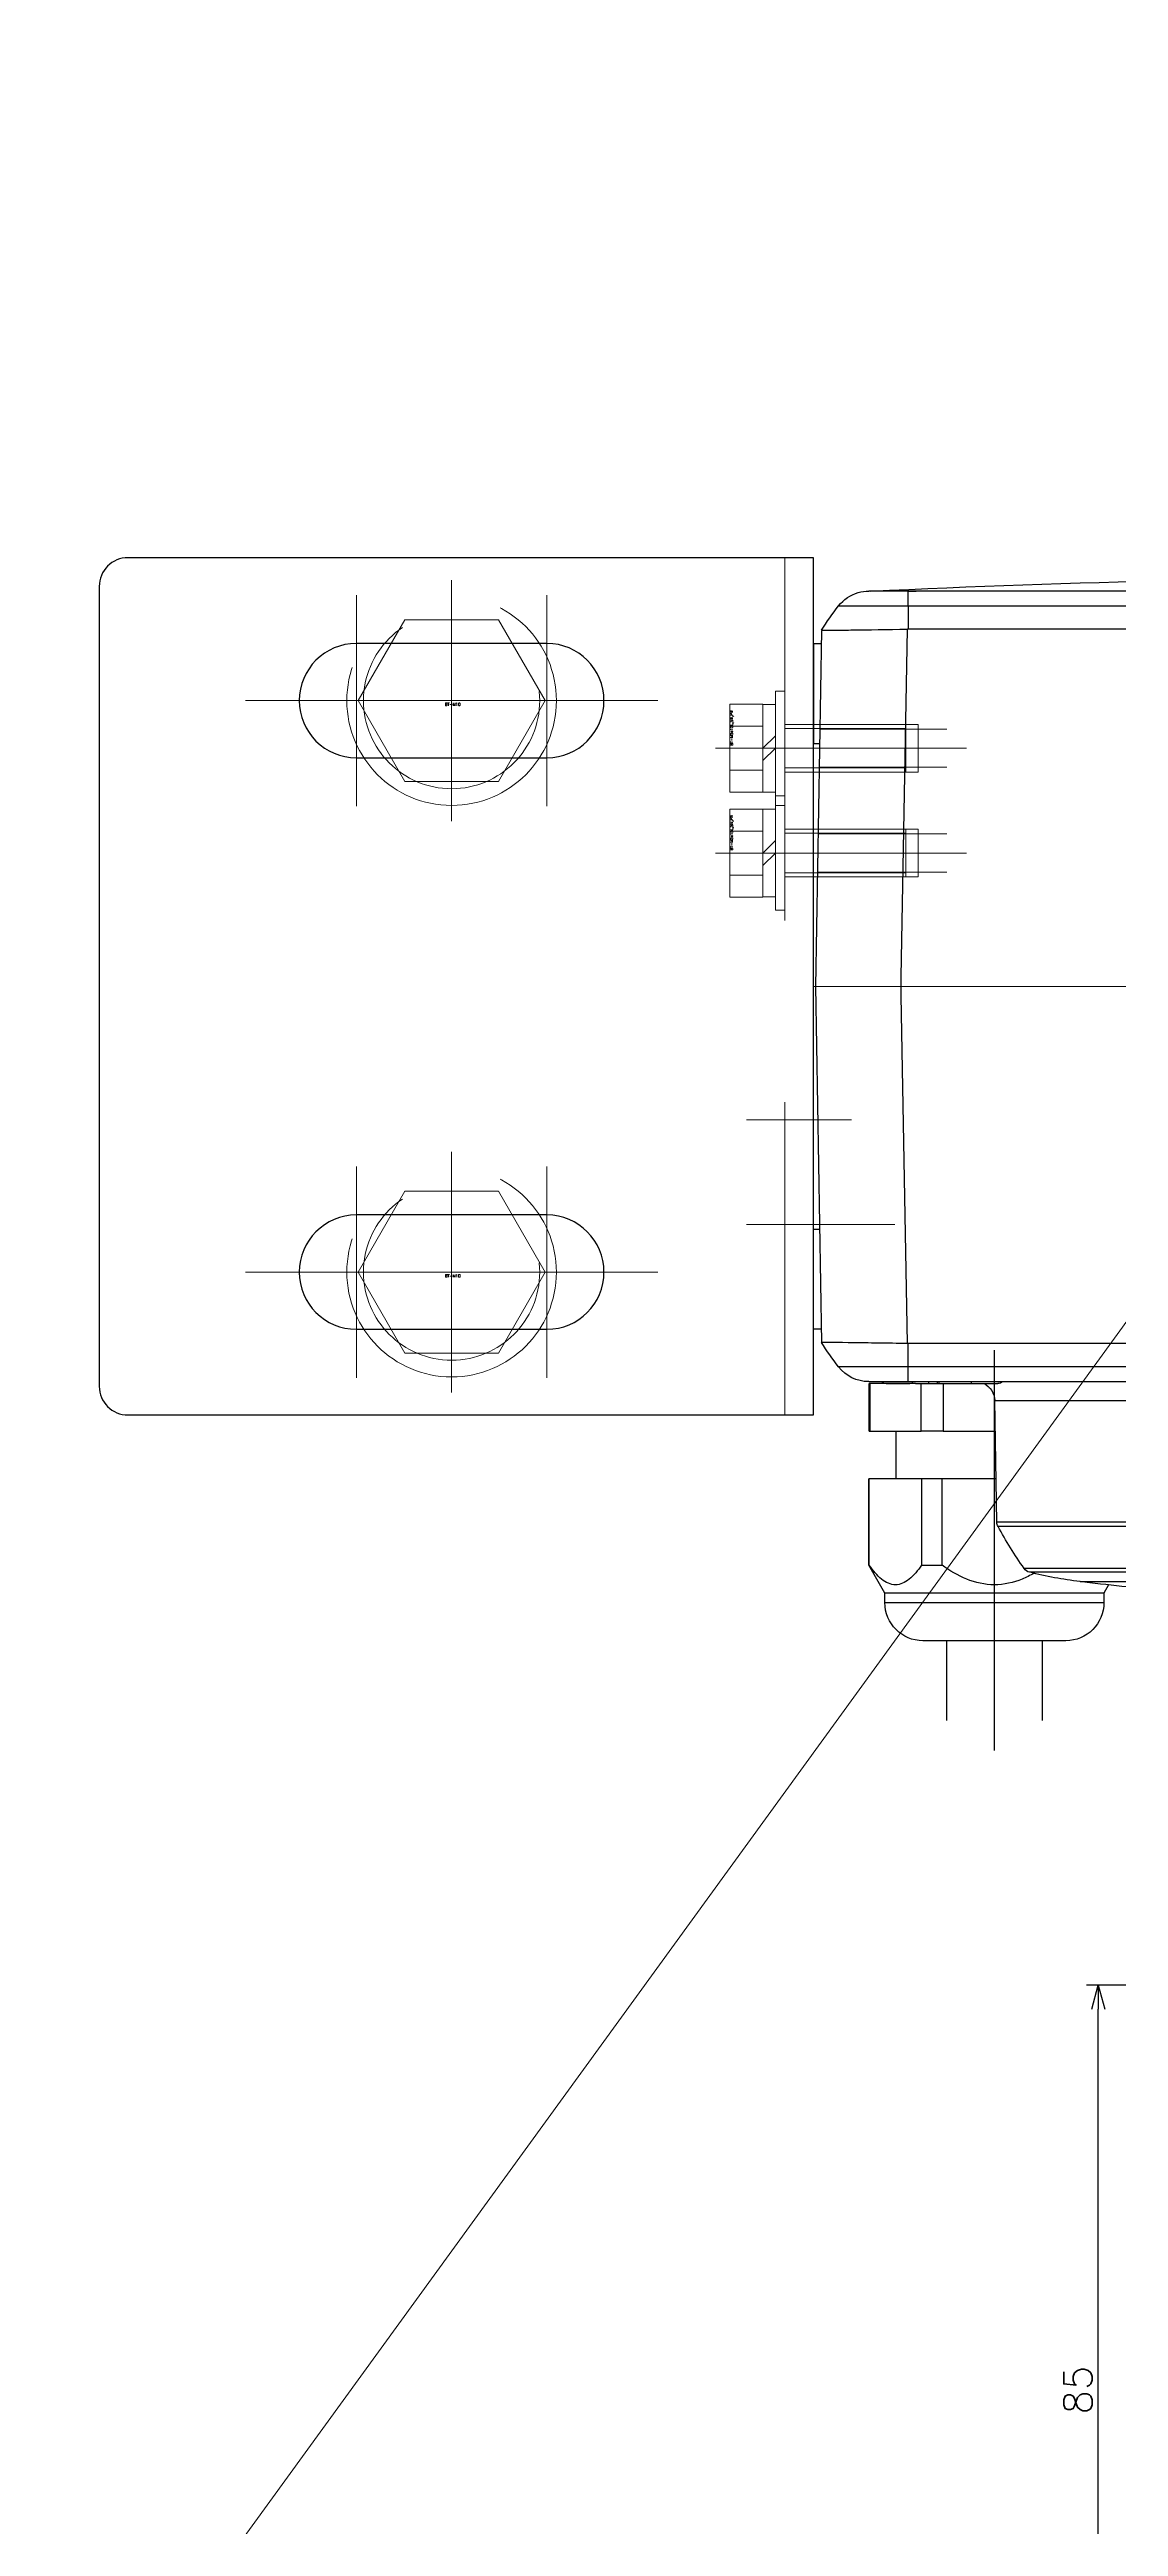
# Model space of a CAD drawing. Header units: millimetres. Extents: x -16130 to 36813, y -8099 to 27484.
# Drawn here: x 30983.2 to 31095.5, y 17843.7 to 18103.8 of the extents above; entities that cross this region are included whole.
import ezdxf

# ---------------------------------------------------------------- set-up
doc = ezdxf.new("R2010")
doc.units = ezdxf.units.MM
doc.header["$LTSCALE"] = 6
doc.header["$PDMODE"] = 99
doc.header["$PDSIZE"] = 1
doc.linetypes.add('CENTER2', pattern=[28.575, 19.05, -3.175, 3.175, -3.175])
doc.linetypes.add('HIDDEN', pattern=[9.525, 6.35, -3.175])
for name, color, linetype, lineweight in [('04_HIDDEN', 2, 'HIDDEN', 13), ('05_CENTER', 4, 'CENTER2', 13), ('07_TEXT', 3, 'Continuous', 13), ('08_DIM', 3, 'Continuous', 13)]:
    doc.layers.add(name, color=color, linetype=linetype, lineweight=lineweight)
doc.layers.add('10_DRAFT', color=8, linetype='Continuous', lineweight=0, plot=False)
doc.styles.add('KSS_TXT', font='txt.shx', dxfattribs={"bigfont": 'extfont2.shx'})
doc.styles.add('KSS_TXT_L', font='txt.shx', dxfattribs={"height": 3, "bigfont": 'extfont2.shx'})
doc.dimstyles.new('KSS_DIM', dxfattribs={"dimtxt": 3, "dimasz": 2.5, "dimexe": 1.25, "dimexo": 0.625, "dimtad": 1, "dimdsep": 46, "dimtxsty": 'KSS_TXT', "dimblk": 'OPEN30', "dimcen": 0, "dimazin": 2, "dimtfac": 0.75, "dimtmove": 0, "dimatfit": 3, "dimldrblk": 'OPEN30', "dimfxl": 1, "dimtolj": 1, "dimarcsym": 0})

# ---------------------------------------------------------------- blocks, each defined once
blk = doc.blocks.new('140.096c')
at = {"color": 0}
for p, q in [((-41.5, 9.93), (-41.5, 167.65)), ((-39.95, 167.65), (-39.95, 9.93)), ((39.95, 9.93), (39.95, 167.65)), ((41.5, 167.65), (41.5, 10.78)), ((-56.72, 120.62), (-56.72, 19.38)), ((-56.26, 120.74), (-56.26, 19.26)), ((-61.51, 117.32), (-61.51, 22.68)), ((-61.12, 117.88), (-61.12, 22.12)), ((-37.5, 94.22), (-37.5, 9.93)), ((37.5, 94.22), (37.5, 9.93)), ((-43.47, 19.03), (-43.47, 68.5)), ((-62.5, 33.07), (-62.5, 29.29)), ((-63.7, 30.5), (-64.7, 30.5)), ((-64.7, 7.5), (-64.7, 30.5)), ((-62.84, 30.99), (-63.7, 30.5)), ((-63.7, 30.5), (-63.7, 7.5)), ((-62.5, 29.29), (-62.5, 28)), ((-68.7, 26.5), (-68.7, 11.5)), ((-68.7, 24), (-77.06, 24)), ((-80.23, 19), (-38.2, 19)), ((-56.26, 19.26), (-43.47, 19.03)), ((-51.7, 19.18), (-51.7, 5.86)), ((-46.7, 13.62), (-46.7, 19.09)), ((-42.17, 18.5), (-42.14, 18.5)), ((-41.7, 16.6), (-41.7, 19.35)), ((-41.7, 16.6), (-41.5, 16.6)), ((-41.7, 16.15), (-41.7, 16.6)), ((-41.7, 16.08), (-41.7, 16.15)), ((-41.7, 10.7), (-41.7, 16.08)), ((-77.06, 14), (-68.7, 14)), ((-60.76, 11.36), (-60.76, 13.5)), ((-60.76, 13.5), (-51.7, 13.5)), ((-46.7, 13.62), (-46.7, 11.3)), ((-41.7, 13.62), (-46.7, 13.62)), ((-41.7, 13.2), (-41.5, 13.2)), ((-51.7, 11.36), (-60.76, 11.36)), ((-46.7, 5.92), (-46.7, 11.3)), ((-46.7, 11.3), (-41.7, 11.3)), ((-41.5, 13), (-41.7, 13)), ((-41.5, 12.08), (-41.7, 12.08)), ((-41.7, 10.7), (-41.7, 8.38)), ((41.49, 9.93), (41.5, 10.78)), ((41.5, 10.78), (41.5, 5.8)), ((-51.7, 8.7), (-46.7, 8.7)), ((-41.7, 10.4), (-41.5, 10.4)), ((-41.7, 10.05), (-41.7, 10.12)), ((-41.7, 10.12), (-41.7, 5.85)), ((-41.7, 7.65), (-41.7, 10.05)), ((-41.5, 9.93), (-39.95, 9.93)), ((-41.5, 5.8), (-41.5, 9.93)), ((-39.95, 9.93), (-39.95, 2.64)), ((-39.95, 9.93), (-37.5, 9.93)), ((-37.5, 9.93), (-37.5, 9.86)), ((-37.5, 9.86), (-1, 9.22)), ((-1, 9.2), (1, 9.2)), ((1, 9.22), (37.5, 9.86)), ((37.5, 9.93), (37.5, 9.86)), ((39.95, 9.93), (37.5, 9.93)), ((39.95, 2.64), (39.95, 9.93)), ((39.95, 9.93), (41.49, 9.93)), ((-64.7, 7.5), (-63.7, 7.5)), ((-63.7, 7.5), (-60.76, 5.8)), ((-60.76, 5.86), (-60.76, 5.8)), ((-60.76, 5.86), (-51.7, 5.86)), ((-60.76, 5.8), (-51.7, 5.8)), ((-51.7, 5.86), (-51.7, 5.8)), ((-46.7, 5.85), (-46.7, 5.92)), ((-41.7, 5.92), (-46.7, 5.92)), ((-46.7, 5.85), (-41.7, 5.85)), ((0, 0.2), (-37.38, 0.85)), ((-36, 0.83), (-36, 0)), ((-36, 0), (-25.5, 0)), ((-25.5, 0), (-25.5, 0.64)), ((37.38, 0.85), (0, 0.2)), ((25.5, 0), (25.5, 0.64)), ((36, 0), (25.5, 0)), ((36, 0), (36, 0.83))]:
    blk.add_line(p, q, dxfattribs=at)
for centre, radius, start, end in [((-1323, 70), 1366, 357.31459, 2.68541), ((290.86, 70), 355.85, 185.1621, 186.6144), ((-64.7, 26.5), 4, 90, 180), ((327.21, 74.29), 392.45, 186.626, 186.7748), ((-21.67, 32.86), 41.11, 186.8265, 194.322), ((-60.54, 22.93), 1, 194.322, 234.4942), ((-37.24, 55.59), 41.11, 234.4942, 241.7317), ((-56.24, 20.26), 1, 241.7317, 269), ((-43.5, 17.03), 2, 25.8419, 89), ((-40.95, 19.35), 0.75, 137.1666, 180), ((-64.7, 11.5), 4, 180, 270), ((-40.95, 7.65), 0.75, 180, 222.8334), ((-37.5, 5.8), 4, 180, 232.195), ((37.5, 5.8), 4, 344.0818, 0), ((-21.56, 26.34), 30, 232.195, 238.1695), ((21.56, 26.34), 30, 301.8305, 307.805), ((37.5, 5.8), 4, 307.805, 344.0818)]:
    blk.add_arc(centre, radius, start, end, dxfattribs=at)
for points, knots in [([(-61.63, 23.15), (-61.85, 22.75), (-62.05, 22.34), (-62.61, 20.99), (-62.83, 20), (-62.83, 18), (-62.61, 17.01), (-61.86, 15.17), (-61.34, 14.3), (-60.76, 13.5)], [0.1348814, 0.1348814, 0.1348814, 0.1348814, 0.25, 0.25, 0.5, 0.5, 0.75, 0.75, 1, 1, 1, 1]), ([(-60.76, 11.36), (-61.33, 10.96), (-61.85, 10.53), (-62.61, 9.6), (-62.83, 9.11), (-62.83, 8.11), (-62.61, 7.61), (-61.86, 6.69), (-61.34, 6.26), (-60.76, 5.86)], [0, 0, 0, 0, 0.25, 0.25, 0.5, 0.5, 0.75, 0.75, 1, 1, 1, 1]), ([(-37.5, 9.86), (-37.48, 8.8), (-37.47, 7.76), (-37.44, 5.83), (-37.43, 4.94), (-37.4, 2.72), (-37.38, 0.85), (-37.38, 0.85)], [0, 0, 0, 0, 0.25, 0.25, 0.5, 0.5, 1, 1, 1, 1]), ([(37.4, 0.85), (37.4, 0.85), (37.39, 2.06), (37.4, 2.86), (37.41, 3.46), (37.44, 5.67), (37.47, 7.74), (37.5, 9.86)], [0, 0, 0, 0, 0.25, 0.25, 0.5, 0.5, 1, 1, 1, 1])]:
    blk.add_open_spline(points, degree=3, knots=knots, dxfattribs=at)
at = {"layer": '04_HIDDEN', "color": 0}
for p, q in [((12, 0.41), (12, 14)), ((16, 0.48), (16, 14)), ((23, 0.6), (23, 14)), ((27, 0.67), (27, 14)), ((11.5, 11), (16.5, 11)), ((11.5, 0.4), (11.5, 11)), ((16.5, 0.49), (16.5, 11)), ((22.5, 11), (27.5, 11)), ((22.5, 0.59), (22.5, 11)), ((27.5, 0.68), (27.5, 11))]:
    blk.add_line(p, q, dxfattribs=at)
at = {"layer": '05_CENTER', "color": 0}
for p, q in [((0, 0), (0, 184.86)), ((14, -1.05), (14, 16.06)), ((25, -1.05), (25, 16.06)), ((-25, 8.55), (-25, -1.57))]:
    blk.add_line(p, q, dxfattribs=at)
at = {"layer": '10_DRAFT'}
blk.add_line((-25.5, 0), (25.5, 0), dxfattribs=at)
blk = doc.blocks.new('A$C68490E7F')
at = {"color": 0}
for points in [[(38, 75), (-34, 75, 0.414214), (-37, 72), (-37, -12, 0.414214), (-34, -15), (38, -15)], [(-10, 54), (10, 54, 1), (10, 66), (-10, 66, 1)], [(-10, -6), (10, -6, 1), (10, 6), (-10, 6, 1)]]:
    blk.add_lwpolyline(points, format="xyb", close=True, dxfattribs=at)
at = {"layer": '04_HIDDEN'}
blk.add_line((35, 75), (35, -15), dxfattribs=at)
at = {"layer": '05_CENTER'}
for p, q in [((-10, 48.91), (-10, 71.09)), ((0, 48.91), (0, 71.09)), ((10, 48.91), (10, 71.09)), ((21.66, 60), (-21.66, 60)), ((42.01, 55), (30.97, 55)), ((42.01, 44), (30.97, 44)), ((42.01, 16), (30.97, 16)), ((-10, -11.09), (-10, 11.09)), ((0, -11.09), (0, 11.09)), ((10, -11.09), (10, 11.09)), ((42.01, 5), (30.97, 5)), ((21.66, 0), (-21.66, 0))]:
    blk.add_line(p, q, dxfattribs=at)
blk = doc.blocks.new('A$C491655AE_1_1_1_1')
at = {"color": 0, "linetype": 'CENTER2'}
for p, q in [((0, -12.64), (0, 12.64)), ((-12.64, 0), (12.64, 0))]:
    blk.add_line(p, q, dxfattribs=at)
at = {"color": 0}
for p, q in [((-9.81, 0), (-4.91, 8.5)), ((-4.91, 8.5), (4.91, 8.5)), ((4.91, 8.5), (9.81, 0)), ((-4.91, -8.5), (-9.81, 0)), ((9.81, 0), (4.91, -8.5)), ((4.91, -8.5), (-4.91, -8.5))]:
    blk.add_line(p, q, dxfattribs=at)
for radius in [11, 9.25]:
    blk.add_circle((0, 0), radius, dxfattribs=at)
at = {"layer": '10_DRAFT', "style": 'KSS_TXT_L'}
blk.add_text('BT-M10', height=0.3, dxfattribs=at).set_placement((-0.7, -0.54))
blk = doc.blocks.new('A$C130C07D9_1_1_1_1_1')
at = {"color": 0}
for p, q in [((-4.62, 5.8), (4.62, 5.8)), ((-4.62, 2.3), (-4.62, 5.8)), ((-2.31, 2.3), (-2.31, 5.8)), ((2.31, 2.3), (2.31, 5.8)), ((4.62, 2.3), (4.62, 5.8)), ((-6, 1), (6, 1)), ((-6, 1), (-6, 0)), ((-4.6, 2.3), (-4.6, 1)), ((4.6, 2.3), (-4.6, 2.3)), ((0, 1), (-1.3, 2.3)), ((0, 2.3), (1.3, 1)), ((4.6, 1), (4.6, 2.3)), ((6, 0), (6, 1)), ((-6, 0), (6, 0))]:
    blk.add_line(p, q, dxfattribs=at)
at = {"color": 0, "linetype": 'CENTER2'}
blk.add_line((0, -14.2), (0, 7.3), dxfattribs=at)
at = {"color": 0, "linetype": 'HIDDEN'}
for p, q in [((-2.5, -12.7), (-2.5, 0)), ((-2.07, 0), (-2.07, -12.7)), ((2.07, 0), (2.07, -12.7)), ((2.5, -12.7), (2.5, 0)), ((-2.5, -12.7), (2.5, -12.7))]:
    blk.add_line(p, q, dxfattribs=at)
at = {"layer": '10_DRAFT', "style": 'KSS_TXT_L'}
blk.add_text('BT-M5x15L,SW,PW', height=0.3, dxfattribs=at).set_placement((0.27, 5.46))
blk = doc.blocks.new('_Open30')
at = {"color": 0, "linetype": 'ByBlock', "lineweight": -2}
for p, q in [((-1, 0.27), (0, 0)), ((0, 0), (-1, -0.27)), ((0, 0), (-1, 0))]:
    blk.add_line(p, q, dxfattribs=at)
blk = doc.blocks.new('*D3383')
at = {"layer": '08_DIM', "color": 0, "lineweight": -2, "transparency": 16777216}
for p, q in [((31145.08, 17900.56), (31092.1, 17900.56)), ((31093.35, 17818.06), (31093.35, 17898.06)), ((31058.06, 17815.56), (31094.6, 17815.56))]:
    blk.add_line(p, q, dxfattribs=at)
at = {"layer": 'Defpoints', "color": 0, "transparency": 16777216}
for p in [(31093.35, 17900.56), (31145.7, 17900.56), (31057.44, 17815.56)]:
    blk.add_point(p, dxfattribs=at)
at = {"layer": '08_DIM', "color": 0, "lineweight": -2, "transparency": 16777216, "xscale": 2.5, "yscale": 2.5, "zscale": 2.5}
for p, rotation in [((31093.35, 17900.56), 90), ((31093.35, 17815.56), 270)]:
    blk.add_blockref('_Open30', p, dxfattribs=dict(at, rotation=rotation))
at = {"layer": '08_DIM', "color": 0, "transparency": 16777216, "insert": (31091.22, 17858.06), "char_height": 3, "attachment_point": 5, "rotation": 90, "style": 'KSS_TXT'}
blk.add_mtext('\\A1;85', dxfattribs=at)

msp = doc.modelspace()

# ---------------------------------------------------------------- linework, layer by layer
at = {"layer": '07_TEXT', "color": 2}
msp.add_line((31498.13949, 18523.56658), (30745.67342, 17487.43718), dxfattribs=at)

# ---------------------------------------------------------------- block references
at = {"color": 4, "xscale": -1, "rotation": 270}
msp.add_blockref('140.096c', (31063.43586, 18005.43204), dxfattribs=at)
msp.add_blockref('A$C68490E7F', (31025.43586, 17975.43204))
at = {"layer": '04_HIDDEN'}
for p in [(31025.43586, 18035.43204), (31025.43586, 17975.43204)]:
    msp.add_blockref('A$C491655AE_1_1_1_1', p, dxfattribs=at)
at = {"layer": '04_HIDDEN', "rotation": 90}
for p in [(31060.43586, 18030.43204), (31060.43586, 18019.43204)]:
    msp.add_blockref('A$C130C07D9_1_1_1_1_1', p, dxfattribs=at)

# ---------------------------------------------------------------- dimensions: what is measured, and where the dimension line sits
at = {"layer": '08_DIM'}
dim = msp.add_linear_dim(base=(31093.35095, 17900.56182), p1=(31057.43586, 17815.5618), p2=(31145.70155, 17900.56182), angle=90, dimstyle='KSS_DIM', dxfattribs=at)
dim.commit()
dim.dimension.update_dxf_attribs({"geometry": '*D3383', "text_midpoint": (31091.22387, 17858.06181)})

doc.saveas('drawing.dxf')
